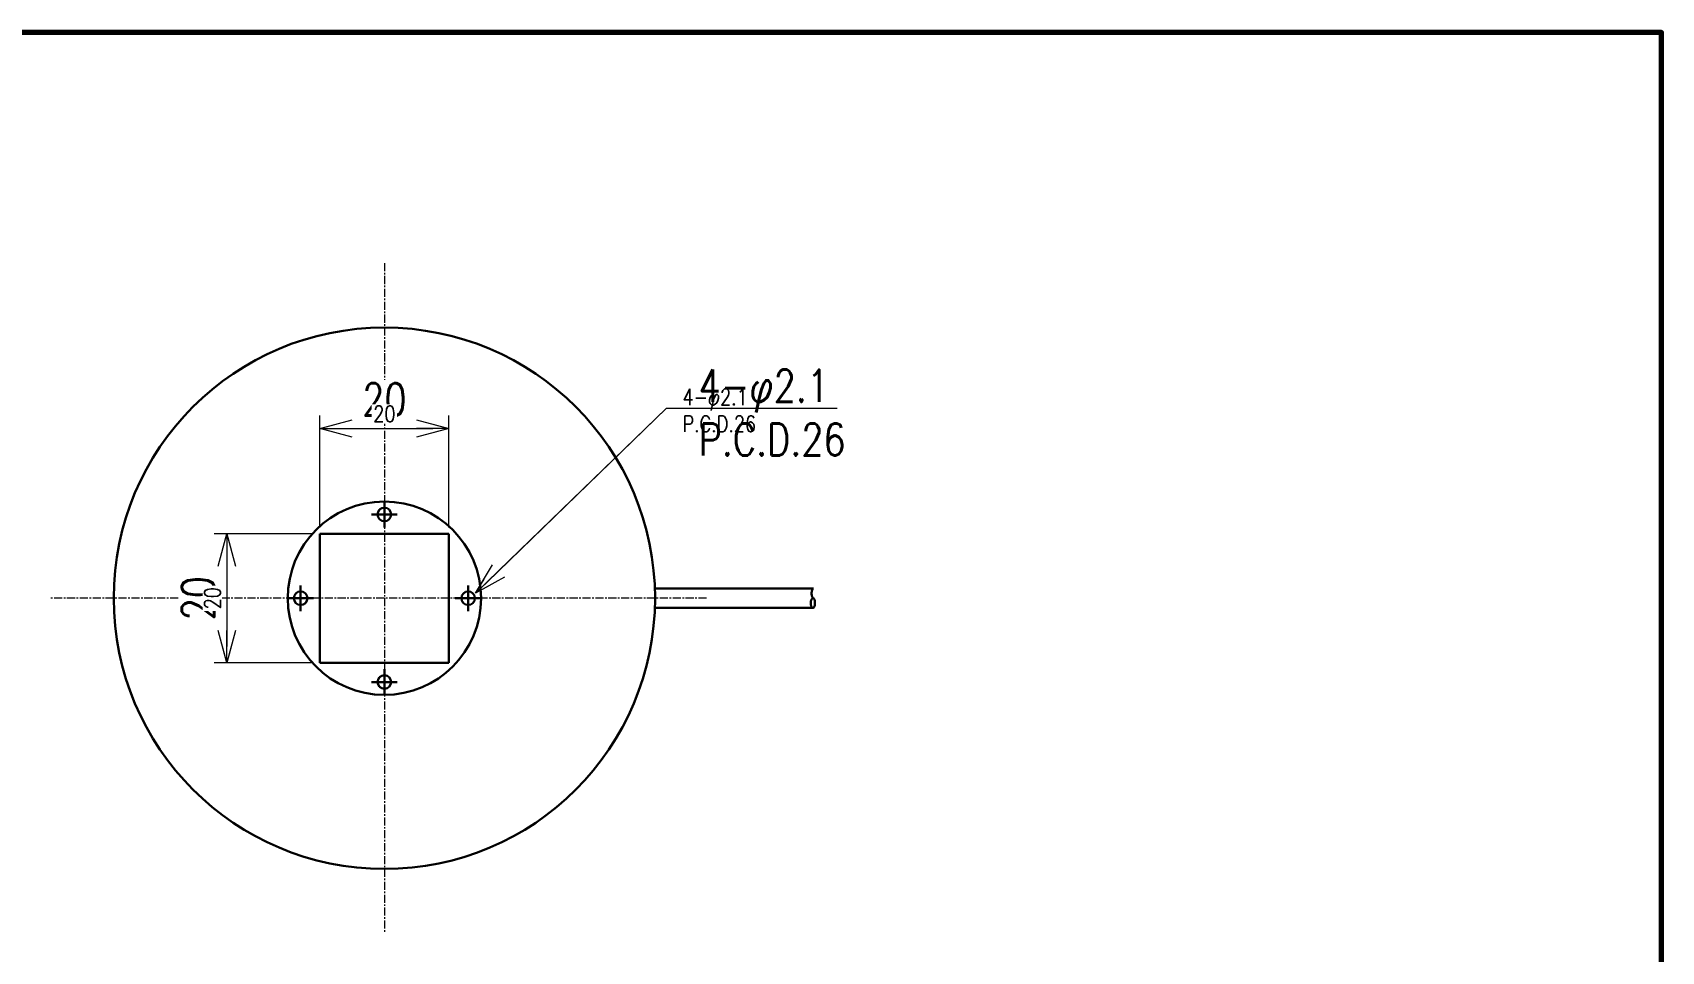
# Model space of a CAD drawing. Header units: millimetres. Extents: x 4 to 387, y 0 to 281.
# Drawn here: x 134.3 to 387, y 138.4 to 281 of the extents above; entities that cross this region are included whole.
import ezdxf
from ezdxf import colors
from ezdxf.entities.mleader import LeaderData, LeaderLine
from ezdxf.math import Vec2, Vec3

# ---------------------------------------------------------------- set-up
doc = ezdxf.new("R2010")
doc.units = ezdxf.units.MM
doc.linetypes.add('CENTER', pattern=[2, 1.25, -0.25, 0.25, -0.25])
doc.layers.get('0').update_dxf_attribs({"lineweight": 30})
doc.layers.get('Defpoints').update_dxf_attribs({"lineweight": 9})
for name, color, linetype, lineweight in [('2KD_寸法１', 7, 'Continuous', 15), ('2KD_寸法１ @ 1', 7, 'Continuous', 15), ('2KD_寸法１ @ 2', 7, 'Continuous', 15), ('AUX', 7, 'Continuous', 40)]:
    doc.layers.add(name, color=color, linetype=linetype, lineweight=lineweight)
doc.styles.get("Standard").update_dxf_attribs({"font": 'simplex.shx', "width": 0.8, "bigfont": 'extfont.shx'})
doc.dimstyles.new('KD-STD', dxfattribs={"dimscale": 0, "dimtxt": 2.5, "dimasz": 2.5, "dimexe": 1, "dimexo": 1, "dimgap": 1, "dimtad": 1, "dimdsep": 46, "dimtxsty": 'Standard', "dimblk": 'OPEN30', "dimcen": 0, "dimadec": 0, "dimazin": 0, "dimtfac": 1, "dimtmove": 0, "dimatfit": 3, "dimldrblk": 'OPEN30', "dimfxl": 1, "dimtfill": 1, "dimtolj": 1, "dimtzin": 0, "dimlwd": 15, "dimlwe": 15, "dimarcsym": 0})

# ---------------------------------------------------------------- blocks, each defined once
blk = doc.blocks.new('_Open30')
at = {"lineweight": -2}
for p, q in [((-1, 0.268), (0, 0)), ((0, 0), (-1, -0.268)), ((0, 0), (-1, 0))]:
    blk.add_line(p, q, dxfattribs=at)
blk = doc.blocks.new('*D62')
at = {"layer": '2KD_寸法１', "color": 0, "lineweight": 15}
for p, q in [((178.84, 205.23), (178.84, 221.58)), ((198.84, 205.23), (198.84, 221.58)), ((183.84, 219.58), (193.84, 219.58))]:
    blk.add_line(p, q, dxfattribs=at)
at = {"layer": 'Defpoints', "color": 0}
for p in [(198.84, 219.58), (178.84, 203.23), (198.84, 203.23)]:
    blk.add_point(p, dxfattribs=at)
at = {"layer": '2KD_寸法１', "color": 0, "lineweight": 15, "xscale": 5, "yscale": 5, "zscale": 5, "rotation": 180}
blk.add_blockref('_Open30', (178.84, 219.58), dxfattribs=at)
at = {"layer": '2KD_寸法１', "color": 0, "lineweight": 15, "xscale": 5, "yscale": 5, "zscale": 5}
blk.add_blockref('_Open30', (198.84, 219.58), dxfattribs=at)
at = {"layer": '2KD_寸法１', "color": 0, "insert": (188.84, 224.08), "char_height": 5, "attachment_point": 5, "bg_fill": 3, "box_fill_scale": 1.1, "bg_fill_color": 9, "bg_fill_true_color": 13158600, "bg_fill_transparency": 4391394}
blk.add_mtext('\\A1;20', dxfattribs=at)
blk = doc.blocks.new('*D63')
at = {"layer": '2KD_寸法１', "color": 0, "lineweight": 15}
for p, q in [((178.84, 204.23), (178.84, 220.58)), ((198.84, 204.23), (198.84, 220.58)), ((181.34, 219.58), (196.34, 219.58))]:
    blk.add_line(p, q, dxfattribs=at)
at = {"layer": 'Defpoints', "color": 0}
for p in [(198.84, 219.58), (178.84, 203.23), (198.84, 203.23)]:
    blk.add_point(p, dxfattribs=at)
at = {"layer": '2KD_寸法１', "color": 0, "lineweight": 15, "xscale": 2.5, "yscale": 2.5, "zscale": 2.5, "rotation": 180}
blk.add_blockref('_Open30', (178.84, 219.58), dxfattribs=at)
at = {"layer": '2KD_寸法１', "color": 0, "lineweight": 15, "xscale": 2.5, "yscale": 2.5, "zscale": 2.5}
blk.add_blockref('_Open30', (198.84, 219.58), dxfattribs=at)
at = {"layer": '2KD_寸法１', "color": 0, "insert": (188.84, 221.83), "char_height": 2.5, "attachment_point": 5, "bg_fill": 3, "box_fill_scale": 1.1, "bg_fill_color": 9, "bg_fill_true_color": 13158600, "bg_fill_transparency": 4391302}
blk.add_mtext('\\A1;20', dxfattribs=at)
blk = doc.blocks.new('*D52')
at = {"layer": '2KD_寸法１', "color": 0, "lineweight": 15}
for p, q in [((176.84, 203.23), (162.41, 203.23)), ((164.41, 198.23), (164.41, 188.23)), ((176.84, 183.23), (162.41, 183.23))]:
    blk.add_line(p, q, dxfattribs=at)
at = {"layer": 'Defpoints', "color": 0}
for p in [(178.84, 203.23), (164.41, 183.23), (178.84, 183.23)]:
    blk.add_point(p, dxfattribs=at)
at = {"layer": '2KD_寸法１', "color": 0, "lineweight": 15, "xscale": 5, "yscale": 5, "zscale": 5}
for p, rotation in [((164.41, 203.23), 90), ((164.41, 183.23), 270)]:
    blk.add_blockref('_Open30', p, dxfattribs=dict(at, rotation=rotation))
at = {"layer": '2KD_寸法１', "color": 0, "insert": (159.91, 193.23), "char_height": 5, "attachment_point": 5, "rotation": 90, "bg_fill": 3, "box_fill_scale": 1.1, "bg_fill_color": 9, "bg_fill_true_color": 13158600, "bg_fill_transparency": 4391402}
blk.add_mtext('\\A1;20', dxfattribs=at)
blk = doc.blocks.new('*D53')
at = {"layer": '2KD_寸法１', "color": 0, "lineweight": 15}
for p, q in [((177.84, 203.23), (163.41, 203.23)), ((164.41, 200.73), (164.41, 185.73)), ((177.84, 183.23), (163.41, 183.23))]:
    blk.add_line(p, q, dxfattribs=at)
at = {"layer": 'Defpoints', "color": 0}
for p in [(178.84, 203.23), (164.41, 183.23), (178.84, 183.23)]:
    blk.add_point(p, dxfattribs=at)
at = {"layer": '2KD_寸法１', "color": 0, "lineweight": 15, "xscale": 2.5, "yscale": 2.5, "zscale": 2.5}
for p, rotation in [((164.41, 203.23), 90), ((164.41, 183.23), 270)]:
    blk.add_blockref('_Open30', p, dxfattribs=dict(at, rotation=rotation))
at = {"layer": '2KD_寸法１', "color": 0, "insert": (162.16, 193.23), "char_height": 2.5, "attachment_point": 5, "rotation": 90, "bg_fill": 3, "box_fill_scale": 1.1, "bg_fill_color": 9, "bg_fill_true_color": 13158600, "bg_fill_transparency": 4391390}
blk.add_mtext('\\A1;20', dxfattribs=at)
blk = doc.blocks.new('A$C660C7E8E')
for p, q in [((2, 13), (-2, 13)), ((0, 15), (0, 11)), ((-10, -10), (-10, 10)), ((-10, 10), (10, 10)), ((10, 10), (10, -10)), ((-11, 0), (-15, 0)), ((-13, 2), (-13, -2)), ((15, 0), (11, 0)), ((13, 2), (13, -2)), ((57, 1.5), (42, 1.5)), ((66.6, 1.5), (57, 1.5)), ((57, -1.5), (42, -1.5)), ((66.6, -1.5), (57, -1.5)), ((10, -10), (-10, -10)), ((0, -11), (0, -15)), ((2, -13), (-2, -13))]:
    blk.add_line(p, q)
for points in [[(66.55, -1.5), (66.52, -1.5), (66.48, -1.49), (66.45, -1.47), (66.41, -1.45), (66.38, -1.43), (66.35, -1.4), (66.32, -1.36), (66.29, -1.32), (66.27, -1.28), (66.24, -1.23), (66.22, -1.18), (66.2, -1.12), (66.19, -1.07), (66.17, -1.01), (66.16, -0.94), (66.16, -0.88), (66.15, -0.82), (66.15, -0.75), (66.15, -0.68), (66.16, -0.62), (66.16, -0.56), (66.17, -0.49), (66.19, -0.43), (66.2, -0.37), (66.22, -0.32), (66.24, -0.27), (66.27, -0.22), (66.29, -0.18), (66.32, -0.14), (66.35, -0.1), (66.38, -0.07), (66.41, -0.05), (66.45, -0.03), (66.48, -0.01), (66.52, 0), (66.55, 0)], [(66.55, 0), (66.51, 0.01), (66.46, 0.05), (66.43, 0.1), (66.39, 0.18), (66.36, 0.27), (66.33, 0.38), (66.32, 0.49), (66.3, 0.62), (66.3, 0.75), (66.3, 0.88), (66.32, 1.01), (66.33, 1.13), (66.36, 1.23), (66.39, 1.32), (66.43, 1.4), (66.46, 1.45), (66.51, 1.49), (66.55, 1.5)], [(66.55, 0), (66.59, -0.01), (66.64, -0.05), (66.68, -0.1), (66.71, -0.18), (66.74, -0.27), (66.77, -0.37), (66.78, -0.49), (66.8, -0.62), (66.8, -0.75), (66.8, -0.88), (66.78, -1.01), (66.77, -1.12), (66.74, -1.23), (66.71, -1.32), (66.68, -1.4), (66.64, -1.45), (66.59, -1.49), (66.55, -1.5)]]:
    blk.add_lwpolyline(points)
for centre, radius in [((0, 0), 42), ((0, 0), 15), ((0, 13), 1.05), ((-13, 0), 1.05), ((13, 0), 1.05), ((0, -13), 1.05)]:
    blk.add_circle(centre, radius)
blk = doc.blocks.new('*U68')
at = {"layer": '2KD_寸法１ @ 1'}
ml = blk.add_multileader_mtext('Standard', dxfattribs=at)
ml.set_content('4-φ2.1\\PP.C.D.26', color=256)
ml.set_leader_properties()
ml.set_arrow_properties(name='OPEN30')
ml.build(insert=Vec2(0, 0))
ml.multileader.update_dxf_attribs({"text_left_attachment_type": 6, "text_right_attachment_type": 6, "dogleg_length": 1.5, "arrow_head_size": 2.5})
ctx = ml.context
ctx.base_point, ctx.char_height, ctx.arrow_head_size, ctx.landing_gap_size, ctx.plane_origin = Vec3(234.1, 222.7), 2.5, 2.5, 1, Vec3(202.97, 193.99)
ctx.left_attachment, ctx.right_attachment = 6, 6
notes = []
notes.append((ctx, [(0, (1, 1, 0), (232.6, 222.7), (1, 0), 1.5, [(0, [(202.97, 193.99)], 0, [])])]))
ctx.mtext.insert, ctx.mtext.flow_direction = Vec3(235.1, 225.7), 5
at = {"layer": '2KD_寸法１ @ 2'}
ml = blk.add_multileader_mtext('Standard', dxfattribs=at)
ml.set_content('4-φ2.1\\PP.C.D.26', color=256)
ml.set_leader_properties()
ml.set_arrow_properties(name='OPEN30')
ml.build(insert=Vec2(0, 0))
ml.multileader.update_dxf_attribs({"text_left_attachment_type": 6, "text_right_attachment_type": 6, "dogleg_length": 1.5, "arrow_head_size": 5, "scale": 2})
ctx = ml.context
ctx.base_point, ctx.scale, ctx.char_height, ctx.arrow_head_size, ctx.plane_origin = Vec3(235.6, 222.7), 2, 5, 5, Vec3(202.97, 193.99)
ctx.left_attachment, ctx.right_attachment = 6, 6
notes.append((ctx, [(0, (1, 1, 0), (232.6, 222.7), (1, 0), 3, [(0, [(202.97, 193.99)], 0, [])])]))
ctx.mtext.insert, ctx.mtext.flow_direction = Vec3(237.6, 228.7), 5
for ctx, leaders in notes:
    for number, flags, end, landing, length, lines in leaders:
        leader = LeaderData()
        leader.index, (leader.has_last_leader_line, leader.has_dogleg_vector, leader.attachment_direction) = number, flags
        leader.last_leader_point, leader.dogleg_vector, leader.dogleg_length = Vec3(end), Vec3(landing), length
        for number, points, colour, breaks in lines:
            line = LeaderLine()
            line.index, line.vertices, line.color, line.breaks = number, Vec3.list(points), colors.encode_raw_color(colour), breaks
            leader.lines.append(line)
        ctx.leaders.append(leader)
blk = doc.blocks.new('*U69')
at = {"layer": '2KD_寸法１ @ 2'}
dim = blk.add_linear_dim(base=(198.835, 219.579), p1=(178.835, 203.234), p2=(198.835, 203.234), dimstyle='KD-STD', override={"dimscale": 2, "dimtix": 0, "dimtofl": 1, "dimtmove": 0, "dimatfit": 3}, dxfattribs=at)
dim.commit()
dim.dimension.update_dxf_attribs({"geometry": '*D62', "text_midpoint": (188.835, 224.079)})
at = {"layer": '2KD_寸法１ @ 1'}
dim = blk.add_linear_dim(base=(198.835, 219.579), p1=(178.835, 203.234), p2=(198.835, 203.234), dimstyle='KD-STD', override={"dimscale": 1, "dimtix": 0, "dimtofl": 1, "dimtmove": 0, "dimatfit": 3}, dxfattribs=at)
dim.commit()
dim.dimension.update_dxf_attribs({"geometry": '*D63', "text_midpoint": (188.835, 221.829)})
blk = doc.blocks.new('*U70')
at = {"layer": '2KD_寸法１ @ 2'}
dim = blk.add_linear_dim(base=(164.415, 183.234), p1=(178.835, 203.234), p2=(178.835, 183.234), angle=90, dimstyle='KD-STD', override={"dimscale": 2, "dimtix": 0, "dimtofl": 1, "dimtmove": 0, "dimatfit": 3}, dxfattribs=at)
dim.commit()
dim.dimension.update_dxf_attribs({"geometry": '*D52', "text_midpoint": (159.915, 193.234)})
at = {"layer": '2KD_寸法１ @ 1'}
dim = blk.add_linear_dim(base=(164.415, 183.234), p1=(178.835, 203.234), p2=(178.835, 183.234), angle=90, dimstyle='KD-STD', override={"dimscale": 1, "dimtix": 0, "dimtofl": 1, "dimtmove": 0, "dimatfit": 3}, dxfattribs=at)
dim.commit()
dim.dimension.update_dxf_attribs({"geometry": '*D53', "text_midpoint": (162.165, 193.234)})

msp = doc.modelspace()

# ---------------------------------------------------------------- linework, layer by layer
at = {"layer": '2KD_寸法１', "color": 2, "linetype": 'CENTER'}
for p, q in [((188.84, 245.23), (188.84, 141.23)), ((238.84, 193.23), (136.84, 193.23))]:
    msp.add_line(p, q, dxfattribs=at)
at = {"layer": 'AUX', "lineweight": 70}
msp.add_lwpolyline([(4, 4), (387, 4), (387, 281), (4, 281)], close=True, dxfattribs=at)

# ---------------------------------------------------------------- block references
at = {"layer": '2KD_寸法１'}
msp.add_blockref('*U68', (0, 0), dxfattribs=at)

# ---------------------------------------------------------------- next in the draw order: block references
msp.add_blockref('*U69', (0, 0), dxfattribs=at)

# ---------------------------------------------------------------- next in the draw order: block references
msp.add_blockref('*U70', (0, 0), dxfattribs=at)

# ---------------------------------------------------------------- next in the draw order: block references
msp.add_blockref('A$C660C7E8E', (188.84, 193.23))

doc.saveas('drawing.dxf')
